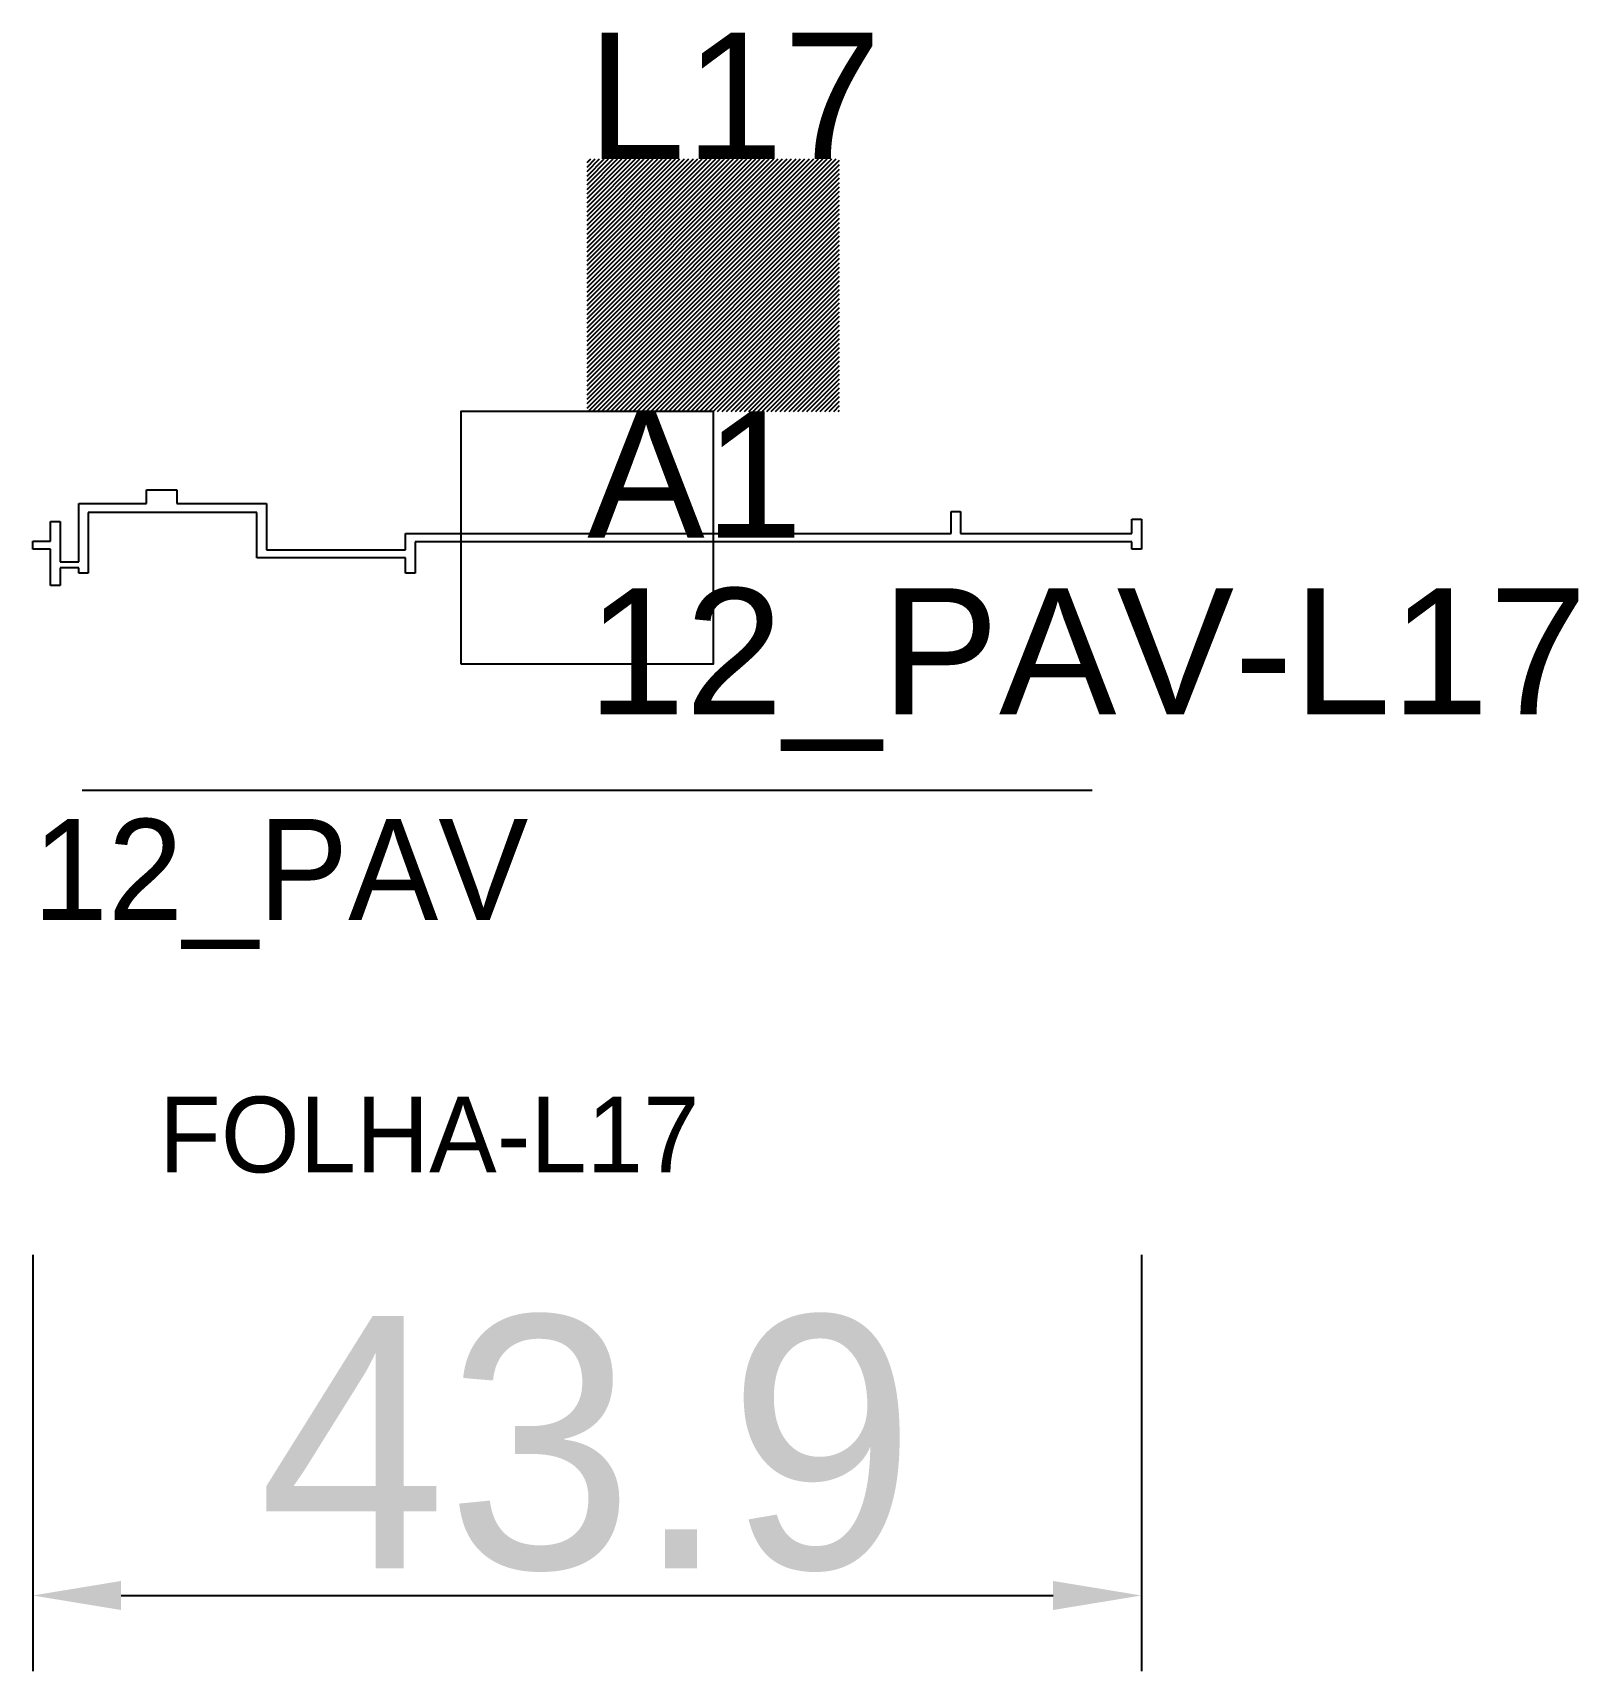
# Model space of a CAD drawing. Header units: metres. Extents: x 222.2 to 283.4, y 154.7 to 219.6.
import ezdxf

# ---------------------------------------------------------------- set-up
doc = ezdxf.new("R2010")
doc.units = ezdxf.units.M
for name, color, linetype in [('3', 3, 'CONTINUOUS'), ('AUX00', 7, 'CONTINUOUS'), ('COTA', 241, 'CONTINUOUS'), ('FOLHA', 255, 'CONTINUOUS'), ('Hachura', 251, 'CONTINUOUS'), ('NOMENCLATURA', 7, 'CONTINUOUS'), ('Nível', 160, 'CONTINUOUS'), ('Painéis', 200, 'CONTINUOUS'), ('Pilares', 5, 'CONTINUOUS'), ('REAPROVEITAMENTO', 251, 'CONTINUOUS'), ('SARR_2.2x7', 40, 'CONTINUOUS')]:
    doc.layers.add(name, color=color, linetype=linetype)
doc.styles.add('ARIAL', font='Arial.ttf')
doc.styles.add('STR_STANDARD', font='arial.ttf')
doc.dimstyles.new('EZ DXF', dxfattribs={"dimtxt": 10, "dimasz": 3.5, "dimexe": 3, "dimexo": 1.5, "dimgap": 1, "dimtad": 1, "dimdec": 1, "dimdsep": 46, "dimcen": 2.5, "dimazin": 3, "dimtfac": 1, "dimtmove": 0, "dimatfit": 3})

msp = doc.modelspace()

# ---------------------------------------------------------------- hatches: boundary and pattern name
at = {"layer": 'Hachura'}
h = msp.add_hatch(dxfattribs=at)
h.set_pattern_fill('ANSI31', scale=50)
h.paths.add_polyline_path([(222.2, 199.46), (222.9, 199.46), (222.9, 200.24), (223.28, 200.24), (223.28, 198.64), (224.02, 198.64), (224.02, 200.96), (226.7, 200.96), (226.7, 201.5), (227.9, 201.5), (227.9, 200.96), (231.46, 200.96), (231.46, 199.12), (236.96, 199.12), (236.96, 199.76), (258.57, 199.76), (258.57, 200.64), (258.95, 200.64), (258.95, 199.76), (265.73, 199.76), (265.73, 200.34), (265.92, 200.34), (266.11, 200.34), (266.11, 199.14), (265.73, 199.14), (265.73, 199.44), (237.34, 199.44), (237.34, 198.2), (236.96, 198.2), (236.96, 198.8), (231.08, 198.8), (231.08, 200.6), (224.4, 200.6), (224.4, 198.2), (224.02, 198.2), (224.02, 198.4), (223.28, 198.4), (223.28, 197.7), (222.9, 197.7), (222.9, 199.14), (222.2, 199.14)])
h = msp.add_hatch(dxfattribs=at)
h.set_pattern_fill('ANSI31', scale=50)
h.paths.add_polyline_path([(222.2, 199.46), (222.9, 199.46), (222.9, 200.24), (223.28, 200.24), (223.28, 198.64), (224.02, 198.64), (224.02, 200.96), (226.7, 200.96), (226.7, 201.5), (227.9, 201.5), (227.9, 200.96), (231.46, 200.96), (231.46, 199.12), (236.96, 199.12), (236.96, 199.76), (258.57, 199.76), (258.57, 200.64), (258.95, 200.64), (258.95, 199.76), (265.73, 199.76), (265.73, 200.34), (265.92, 200.34), (266.11, 200.34), (266.11, 199.14), (265.73, 199.14), (265.73, 199.44), (237.34, 199.44), (237.34, 198.2), (236.96, 198.2), (236.96, 198.8), (231.08, 198.8), (231.08, 200.6), (224.4, 200.6), (224.4, 198.2), (224.02, 198.2), (224.02, 198.4), (223.28, 198.4), (223.28, 197.7), (222.9, 197.7), (222.9, 199.14), (222.2, 199.14)])
at = {"layer": 'Reaproveitamento'}
h = msp.add_hatch(dxfattribs=at)
h.set_pattern_fill('SOLID')
h.paths.add_polyline_path([(244.155, 204.6), (254.155, 204.6), (254.155, 214.6), (244.155, 214.6)])
h = msp.add_hatch(dxfattribs=at)
h.set_pattern_fill('SOLID')
h.paths.add_polyline_path([(244.155, 204.6), (254.155, 204.6), (254.155, 214.6), (244.155, 214.6)])

# ---------------------------------------------------------------- linework, layer by layer
at = {"layer": 'Painéis', "color": 200}
for p, q in [((226.7, 200.96), (226.7, 201.5)), ((226.7, 201.5), (227.9, 201.5)), ((226.7, 200.96), (226.7, 201.5)), ((226.7, 201.5), (227.9, 201.5)), ((227.9, 201.5), (227.9, 200.96)), ((227.9, 201.5), (227.9, 200.96)), ((224.02, 198.64), (224.02, 200.96)), ((224.02, 200.96), (226.7, 200.96)), ((224.02, 198.64), (224.02, 200.96)), ((224.02, 200.96), (226.7, 200.96)), ((231.08, 200.6), (224.4, 200.6)), ((224.4, 200.6), (224.4, 198.2)), ((231.08, 200.6), (224.4, 200.6)), ((224.4, 200.6), (224.4, 198.2)), ((227.9, 200.96), (231.46, 200.96)), ((227.9, 200.96), (231.46, 200.96)), ((231.08, 198.8), (231.08, 200.6)), ((231.08, 198.8), (231.08, 200.6)), ((231.46, 200.96), (231.46, 199.12)), ((231.46, 200.96), (231.46, 199.12)), ((258.57, 199.76), (258.57, 200.64)), ((258.57, 200.64), (258.95, 200.64)), ((258.57, 199.76), (258.57, 200.64)), ((258.57, 200.64), (258.95, 200.64)), ((258.95, 200.64), (258.95, 199.76)), ((258.95, 200.64), (258.95, 199.76)), ((222.9, 199.46), (222.9, 200.24)), ((222.9, 200.24), (223.28, 200.24)), ((222.9, 199.46), (222.9, 200.24)), ((222.9, 200.24), (223.28, 200.24)), ((223.28, 200.24), (223.28, 198.64)), ((223.28, 200.24), (223.28, 198.64)), ((265.73, 199.76), (265.73, 200.34)), ((265.73, 200.34), (265.92, 200.34)), ((265.73, 199.76), (265.73, 200.34)), ((265.73, 200.34), (265.92, 200.34)), ((265.92, 200.34), (266.11, 200.34)), ((265.92, 200.34), (266.11, 200.34)), ((266.11, 200.34), (266.11, 199.14)), ((266.11, 200.34), (266.11, 199.14)), ((222.2, 199.46), (222.9, 199.46)), ((222.2, 199.14), (222.2, 199.46)), ((222.2, 199.46), (222.9, 199.46)), ((222.2, 199.14), (222.2, 199.46)), ((236.96, 199.12), (236.96, 199.76)), ((236.96, 199.76), (258.57, 199.76)), ((236.96, 199.12), (236.96, 199.76)), ((236.96, 199.76), (258.57, 199.76)), ((265.73, 199.44), (237.34, 199.44)), ((237.34, 199.44), (237.34, 198.2)), ((265.73, 199.44), (237.34, 199.44)), ((237.34, 199.44), (237.34, 198.2)), ((258.95, 199.76), (265.73, 199.76)), ((258.95, 199.76), (265.73, 199.76)), ((265.73, 199.14), (265.73, 199.44)), ((265.73, 199.14), (265.73, 199.44)), ((222.9, 199.14), (222.2, 199.14)), ((222.9, 199.14), (222.2, 199.14)), ((222.9, 197.7), (222.9, 199.14)), ((222.9, 197.7), (222.9, 199.14)), ((223.28, 198.64), (224.02, 198.64)), ((223.28, 198.64), (224.02, 198.64)), ((236.96, 198.8), (231.08, 198.8)), ((236.96, 198.8), (231.08, 198.8)), ((231.46, 199.12), (236.96, 199.12)), ((231.46, 199.12), (236.96, 199.12)), ((236.96, 198.2), (236.96, 198.8)), ((236.96, 198.2), (236.96, 198.8)), ((266.11, 199.14), (265.73, 199.14)), ((266.11, 199.14), (265.73, 199.14)), ((224.02, 198.4), (223.28, 198.4)), ((223.28, 198.4), (223.28, 197.7)), ((224.02, 198.4), (223.28, 198.4)), ((223.28, 198.4), (223.28, 197.7)), ((224.02, 198.2), (224.02, 198.4)), ((224.02, 198.2), (224.02, 198.4)), ((224.4, 198.2), (224.02, 198.2)), ((224.4, 198.2), (224.02, 198.2)), ((237.34, 198.2), (236.96, 198.2)), ((237.34, 198.2), (236.96, 198.2)), ((223.28, 197.7), (222.9, 197.7)), ((223.28, 197.7), (222.9, 197.7))]:
    msp.add_line(p, q, dxfattribs=at)
at = {"layer": 'Pilares'}
msp.add_lwpolyline([(239.155, 194.6), (249.155, 194.6), (249.155, 204.6), (239.155, 204.6)], close=True, dxfattribs=at)
msp.add_lwpolyline([(239.155, 194.6), (249.155, 194.6), (249.155, 204.6), (239.155, 204.6)], close=True, dxfattribs=at)
at = {"layer": 'SARR_2.2x7'}
msp.add_line((224.155, 189.6), (264.155, 189.6), dxfattribs=at)
msp.add_line((224.155, 189.6), (264.155, 189.6), dxfattribs=at)

# ---------------------------------------------------------------- texts
at = {"layer": '3', "style": 'STR_STANDARD'}
msp.add_text('A1', height=5, dxfattribs=at).set_placement((244.155, 199.6))
msp.add_text('A1', height=5, dxfattribs=at).set_placement((244.155, 199.6))
at = {"layer": 'AUX00', "style": 'STR_STANDARD'}
msp.add_text('12_PAV-L17', height=5, dxfattribs=at).set_placement((244.155, 192.6))
msp.add_text('12_PAV-L17', height=5, dxfattribs=at).set_placement((244.155, 192.6))
at = {"layer": 'FOLHA'}
msp.add_text('FOLHA-L17', height=3, dxfattribs=at).set_placement((227.2, 174.46))
msp.add_text('FOLHA-L17', height=3, dxfattribs=at).set_placement((227.2, 174.46))
at = {"layer": 'NOMENCLATURA', "insert": (244.155, 219.6), "char_height": 5, "attachment_point": 1, "style": 'ARIAL'}
msp.add_mtext('L17', dxfattribs=at)
msp.add_mtext('L17', dxfattribs=at)
at = {"layer": 'Nível'}
msp.add_text('12_PAV', height=4, dxfattribs=at).set_placement((222.2, 184.46))
msp.add_text('12_PAV', height=4, dxfattribs=at).set_placement((222.2, 184.46))

# ---------------------------------------------------------------- dimensions: what is measured, and where the dimension line sits
at = {"layer": 'COTA'}
msp.add_linear_dim(base=(222.2, 157.7), p1=(222.2, 172.7), p2=(266.11, 172.7), dimstyle='EZ DXF', dxfattribs=at).render()
msp.add_linear_dim(base=(222.2, 157.7), p1=(222.2, 172.7), p2=(266.11, 172.7), dimstyle='EZ DXF', dxfattribs=at).render()

doc.saveas('drawing.dxf')
